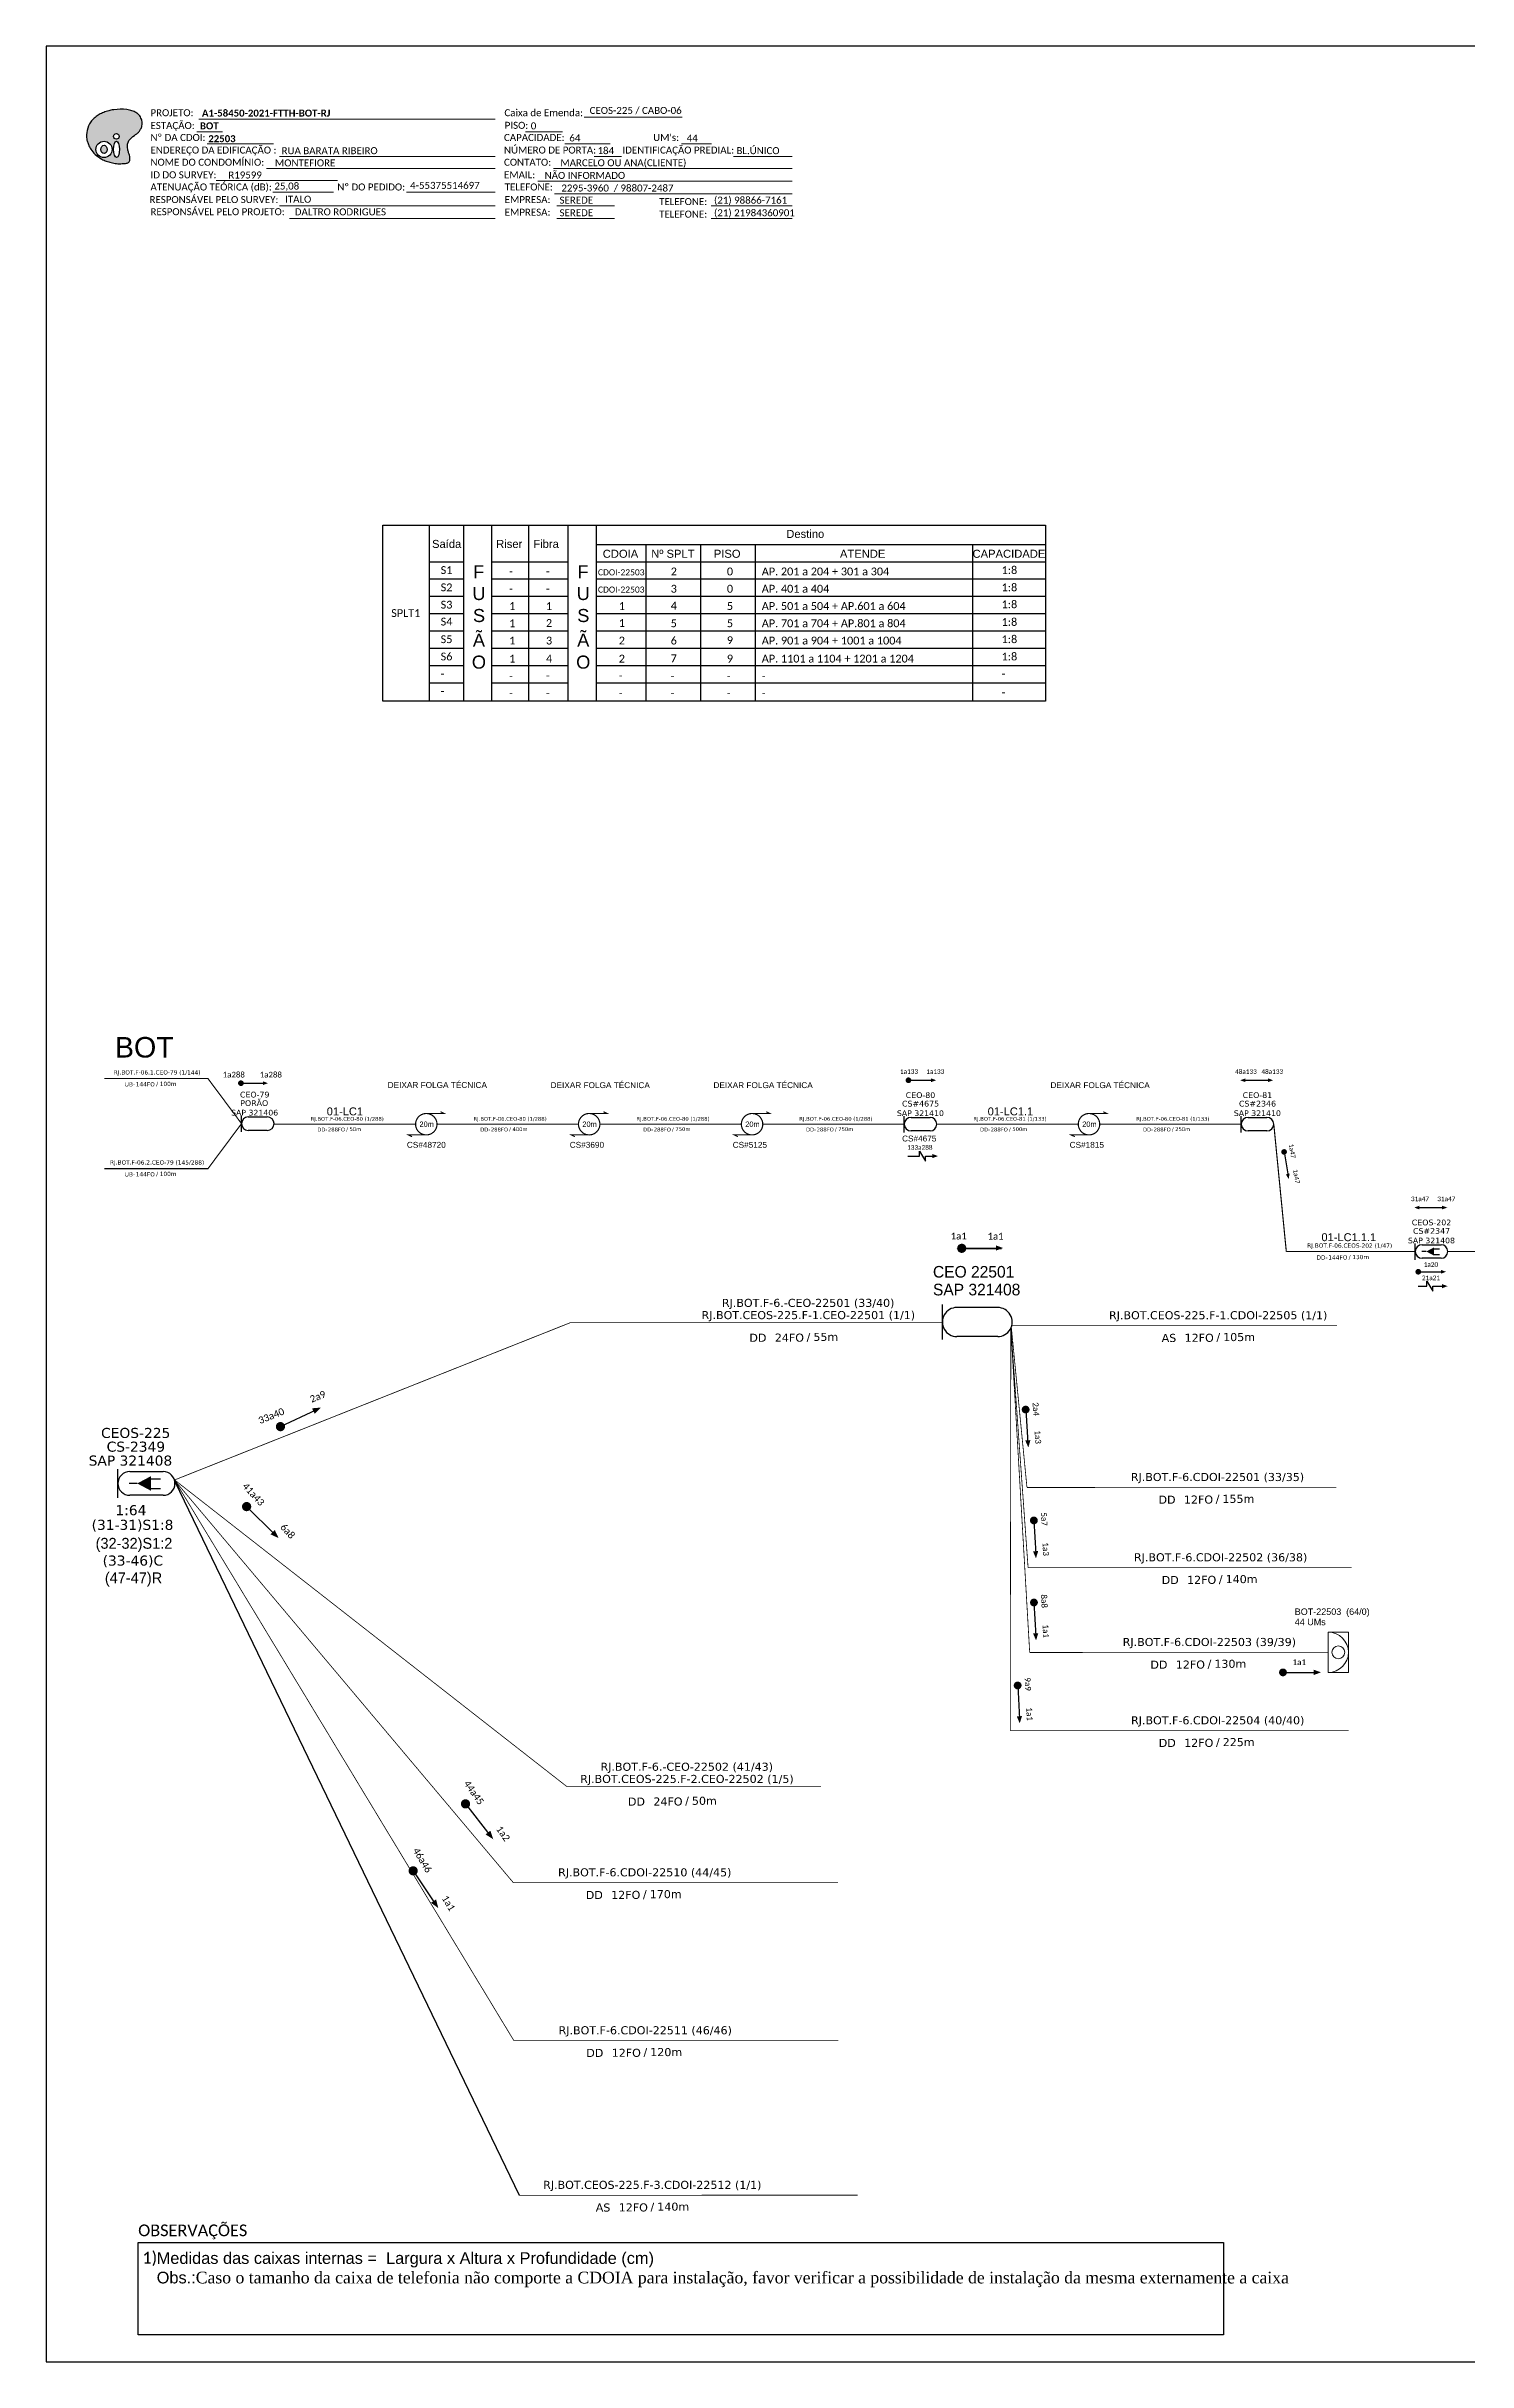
# Model space of a CAD drawing. Header units: metres. Extents: x -1286 to -445, y -500 to 94.
# Drawn here: x -1286 to -922, y -500 to 94 of the extents above; entities that cross this region are included whole.
import ezdxf
from ezdxf.enums import TextEntityAlignment as Align

# ---------------------------------------------------------------- set-up
doc = ezdxf.new("R2010")
doc.units = ezdxf.units.M
doc.linetypes.add('ARILSUPP', pattern=[2.98, 1.42, -0.71, 0.14, -0.71])
for name, color, linetype, lineweight in [("20.0-LEGENDA DOS CDO'S", 1, 'Continuous', 0), ('20.1-CDO_INTERIOR', 1, 'Continuous', 0), ('40.1-ETIQUETAS', 1, 'Continuous', 20)]:
    doc.layers.add(name, color=color, linetype=linetype, lineweight=lineweight)
for name, color, linetype in [('20.4-CEO', 1, 'Continuous'), ('20.4-CEOS', 1, 'Continuous'), ('20.5-CABO AÉREO', 1, 'Continuous'), ('CAP a instalar', 1, 'Continuous'), ('CEO', 1, 'Continuous'), ('LC1', 3, 'Continuous'), ('SETA', 7, 'Continuous'), ('surveys legendas', 7, 'Continuous'), ('texto', 255, 'Continuous'), ('Txtruas', 150, 'Continuous')]:
    doc.layers.add(name, color=color, linetype=linetype)
doc.styles.add('ARIAL', font='arial.ttf')
doc.styles.add('siredit', font='verdana.ttf')
doc.styles.add('WMF-Calibri0', font='CALIBRI.TTF')
doc.styles.add('WMF-Calibri1', font='CALIBRIB.TTF')

# ---------------------------------------------------------------- blocks, each defined once
blk = doc.blocks.new('OI')
h = blk.add_hatch(color=40)
edge = h.paths.add_edge_path()
edge.add_spline(control_points=[(4.35, -0.67), (3.92, -0.99), (3.26, -1.5), (2.81, -2.59), (2.9, -3.5), (3.06, -4.27), (3.31, -4.85), (3.37, -5.39), (3.4, -5.88), (3.2, -6.4), (2.54, -6.61), (1.65, -6.63), (0.55, -6.67), (-0.56, -6.42), (-1.61, -6.14), (-2.77, -5.61), (-3.92, -4.77), (-4.89, -3.7), (-5.34, -2.65), (-5.6, -1.94), (-5.85, -0.96), (-5.71, 0.47), (-5.1, 2.02), (-4.14, 3.02), (-3.3, 3.61), (-2.37, 4.16), (-1.36, 4.44), (-0.56, 4.7), (0.79, 4.85), (2.24, 4.97), (3.79, 4.57), (4.67, 4.21), (5.44, 3.65), (5.76, 2.99), (6.03, 2.21), (6.01, 1.46), (5.72, 0.64), (5.31, 0.08), (4.88, -0.38), (4.51, -0.55), (4.35, -0.67)], knot_values=[0, 0, 0, 0, 1.60434, 2.417191, 3.427595, 4.282808, 4.776746, 5.304182, 5.888771, 6.258406, 6.858137, 7.79129, 8.986195, 10.124242, 11.187857, 12.242908, 13.953784, 15.414161, 16.515391, 17.349188, 17.675853, 19.552021, 21.515531, 22.568638, 23.63245, 24.621084, 25.782718, 26.745347, 27.142653, 29.870543, 31.004649, 31.921532, 32.709589, 33.801391, 34.042471, 35.192333, 35.971461, 36.628871, 37.254359, 37.836911, 37.836911, 37.836911, 37.836911], degree=3, periodic=0)
h.paths.add_polyline_path([(1.13, -0.87, -1), (-0.04, -0.87, -1)], flags=16)
edge = h.paths.add_edge_path(flags=16)
edge.add_ellipse((0.56, -3.59), major_axis=(-0.02, 1.71), ratio=0.361305, start_angle=0, end_angle=360)
h.paths.add_polyline_path([(-0.36, -3.62, -1), (-3.8, -3.62, -1)], flags=16)
edge = h.paths.add_edge_path(flags=0)
edge.add_ellipse((-2.08, -3.62), major_axis=(0, 0.885), ratio=0.758294, start_angle=0, end_angle=360)
at = {"color": 40}
for centre, radius in [((-2.08, -3.62), 1.72), ((0.54, -0.87), 0.587)]:
    blk.add_circle(centre, radius, dxfattribs=at)
blk.add_ellipse((-2.08, -3.62), major_axis=(0, 0.885), ratio=0.758294, start_param=-3.141592653589792, end_param=3.141592653589792, dxfattribs=at)
blk.add_ellipse((0.56, -3.59), major_axis=(-0.02, 1.71), ratio=0.361305, dxfattribs=at)
at = {"color": 40, "start_tangent": (-0.800898, -0.598801), "end_tangent": (-0.800898, -0.598801)}
blk.add_spline([(4.35, -0.67), (3.2, -1.78), (2.9, -2.54), (2.92, -3.55), (3.12, -4.38), (3.28, -4.85), (3.37, -5.37), (3.35, -5.95), (3.2, -6.29), (2.66, -6.55), (1.73, -6.63), (0.54, -6.62), (-0.58, -6.41), (-1.6, -6.11), (-2.56, -5.67), (-3.95, -4.67), (-4.89, -3.56), (-5.37, -2.56), (-5.64, -1.78), (-5.72, -1.46), (-5.63, 0.42), (-4.84, 2.22), (-4.13, 2.99), (-3.27, 3.62), (-2.4, 4.09), (-1.3, 4.47), (-0.37, 4.72), (0.02, 4.77), (2.75, 4.8), (3.85, 4.53), (4.69, 4.16), (5.31, 3.68), (5.85, 2.73), (5.93, 2.5), (5.94, 1.35), (5.67, 0.62), (5.29, 0.08), (4.84, -0.36), (4.35, -0.67)], degree=3, dxfattribs=at)

msp = doc.modelspace()

# ---------------------------------------------------------------- linework, layer by layer
for p, q in [((-1199.81, -28.67), (-1029.85, -28.67)), ((-1199.81, -73.82), (-1199.81, -28.67)), ((-1187.9, -28.67), (-1187.9, -73.82)), ((-1179.09, -28.67), (-1179.09, -73.82)), ((-1171.86, -73.82), (-1171.86, -28.67)), ((-1162.41, -28.67), (-1162.41, -73.82)), ((-1152.34, -28.67), (-1152.34, -73.82)), ((-1145.1, -28.67), (-1145.1, -73.82)), ((-1029.85, -28.67), (-1029.85, -73.82)), ((-1145.1, -33.6), (-1029.85, -33.6)), ((-1132.36, -33.6), (-1132.36, -73.82)), ((-1118.31, -33.6), (-1118.31, -73.82)), ((-1104.29, -33.6), (-1104.29, -73.82)), ((-1048.61, -33.6), (-1048.61, -73.82)), ((-1187.9, -38.03), (-1179.09, -38.03)), ((-1171.86, -38.03), (-1152.34, -38.03)), ((-1145.1, -38.03), (-1029.85, -38.03)), ((-1187.9, -42.46), (-1179.09, -42.46)), ((-1187.9, -46.9), (-1179.09, -46.9)), ((-1171.86, -42.46), (-1152.34, -42.46)), ((-1171.86, -46.9), (-1152.34, -46.9)), ((-1145.1, -42.46), (-1029.85, -42.46)), ((-1145.1, -46.9), (-1029.85, -46.9)), ((-1187.9, -51.33), (-1179.09, -51.33)), ((-1171.86, -51.33), (-1152.34, -51.33)), ((-1145.1, -51.33), (-1029.85, -51.33)), ((-1187.9, -55.77), (-1179.09, -55.77)), ((-1171.86, -55.77), (-1152.34, -55.77)), ((-1145.1, -55.77), (-1029.85, -55.77)), ((-1187.9, -60.2), (-1179.09, -60.2)), ((-1187.9, -64.63), (-1179.09, -64.63)), ((-1171.86, -60.2), (-1152.34, -60.2)), ((-1171.86, -64.63), (-1152.34, -64.63)), ((-1145.1, -60.2), (-1029.85, -60.2)), ((-1145.1, -64.63), (-1029.85, -64.63)), ((-1187.9, -69.07), (-1179.09, -69.07)), ((-1171.86, -69.07), (-1152.34, -69.07)), ((-1145.1, -69.07), (-1029.85, -69.07)), ((-1029.85, -73.82), (-1199.81, -73.82))]:
    msp.add_line(p, q)
at = {"color": 0}
for p, q in [((-1262.5, -469.23), (-984.25, -469.23)), ((-1262.5, -492.93), (-1262.5, -469.23)), ((-984.25, -469.23), (-984.25, -492.93)), ((-984.25, -492.93), (-1262.5, -492.93))]:
    msp.add_line(p, q, dxfattribs=at)
msp.add_lwpolyline([(-1286.07, -499.81), (-445.07, -499.81), (-445.07, 94.19), (-1286.07, 94.19)], close=True)
at = {"lineweight": 0}
for points in [[(-1247.47, 72.24), (-1240.92, 72.24)], [(-1246.96, 75.52), (-1170.98, 75.52)], [(-1163.19, 72.28), (-1153.71, 72.28)], [(-1148.15, 76.01), (-1123.01, 76.01)], [(-1244.81, 69.17), (-1227.84, 69.17)], [(-1226.24, 65.93), (-1170.98, 65.93)], [(-1153.14, 69.17), (-1141.52, 69.17)], [(-1145.56, 65.93), (-1138.61, 65.93)], [(-1123.2, 69.17), (-1115.53, 69.17)], [(-1109.86, 65.93), (-1094.82, 65.93)], [(-1242.49, 59.75), (-1211.44, 59.75)], [(-1229.65, 62.82), (-1170.98, 62.82)], [(-1160.06, 59.58), (-1094.8, 59.58)], [(-1156.02, 62.82), (-1094.8, 62.82)], [(-1193.73, 56.79), (-1170.96, 56.79)], [(-1155.78, 56.34), (-1094.8, 56.34)], [(-1226.24, 53.23), (-1170.98, 53.23)], [(-1223.75, 49.99), (-1170.98, 49.99)], [(-1155.17, 53.23), (-1140.37, 53.23)], [(-1155.17, 49.99), (-1140.37, 49.99)], [(-1115.57, 53.23), (-1094.8, 53.23)], [(-1115.57, 49.99), (-1094.8, 49.99)]]:
    msp.add_lwpolyline(points, dxfattribs=at)
at = {"color": 7, "lineweight": 0}
msp.add_lwpolyline([(-1227.96, 56.79), (-1212.45, 56.79)], dxfattribs=at)
at = {"color": 7}
for points, const_width in [([(-1236.54, -171.82, 1), (-1235.81, -171.81, 1)], 0.726), ([(-1065.36, -171.06, 1), (-1064.63, -171.06, 1)], 0.726), ([(-1188.64, -179.59, 1.000012), (-1188.64, -185.08, 0.999978)], 0.305), ([(-1146.87, -179.59, 1.000012), (-1146.87, -185.08, 0.999978)], 0.305), ([(-1105.1, -179.59, 1.000012), (-1105.1, -185.08, 0.999978)], 0.305), ([(-1018.7, -179.59, 1.000012), (-1018.7, -185.08, 0.999978)], 0.305), ([(-968.74, -189.09, 1), (-968.62, -189.8, 1)], 0.726), ([(-1051.34, -213.59, 1), (-1051.34, -214.76, 1)], 1.17), ([(-934.63, -220.19, 1), (-933.9, -220.19, 1)], 0.726), ([(-1034.98, -255.04, 1), (-1034.91, -256.04, 1)], 1), ([(-1226.57, -260.17, 1), (-1225.5, -259.67, 1)], 1.18), ([(-1235.13, -280.02, 1), (-1234.29, -280.85, 1)], 1.18), ([(-1032.86, -283.48, 1), (-1032.81, -284.48, 1)], 1), ([(-1032.84, -304.54, 1), (-1032.79, -305.54, 1)], 1), ([(-1037.02, -325.82, 1), (-1036.97, -326.82, 1)], 1), ([(-969.46, -322.97, 1), (-968.46, -322.97, 1)], 1), ([(-1178.94, -356.23, 1), (-1178.21, -357.17, 1)], 1.18), ([(-1192.33, -373.39, 1), (-1191.67, -374.37, 1)], 1.18)]:
    msp.add_lwpolyline(points, format="xyb", close=True, dxfattribs=dict(at, const_width=const_width))
for points in [[(-1065, -171.06), (-1059.21, -171.06)], [(-978.59, -171.06), (-972.8, -171.06)], [(-1062.18, -190.52), (-1062.18, -189.23), (-1060.64, -191.8), (-1060.64, -190.52)], [(-933.96, -203.72), (-928.17, -203.72)], [(-934.26, -220.19), (-928.47, -220.19)], [(-932.04, -223.88), (-932.04, -222.6), (-930.51, -225.16), (-930.51, -223.88)]]:
    msp.add_lwpolyline(points, dxfattribs=at)
at = {"color": 7, "const_width": 0.286}
for points in [[(-1188.64, -179.59), (-1184.07, -179.59), (-1184.99, -179.13)], [(-1146.87, -179.59), (-1142.3, -179.59), (-1143.21, -179.13)], [(-1105.1, -179.59), (-1100.53, -179.59), (-1101.44, -179.13)], [(-1018.7, -179.59), (-1014.12, -179.59), (-1015.04, -179.13)], [(-1188.64, -185.08), (-1193.21, -185.08), (-1192.3, -185.53)], [(-1146.87, -185.08), (-1151.44, -185.08), (-1150.53, -185.53)], [(-1105.1, -185.08), (-1109.67, -185.08), (-1108.76, -185.53)], [(-1018.7, -185.08), (-1023.27, -185.08), (-1022.35, -185.53)]]:
    msp.add_lwpolyline(points, dxfattribs=at)
at = {"color": 7, "linetype": 'Continuous'}
msp.add_lwpolyline([(-1253.14, -273.98), (-1164.84, -457.12)], dxfattribs=at)
at = {"layer": '20.1-CDO_INTERIOR', "color": 1, "lineweight": 18}
msp.add_lwpolyline([(-952.18, -322.98), (-952.18, -312.65), (-957.35, -312.65), (-957.35, -322.98)], close=True, dxfattribs=at)
msp.add_circle((-954.77, -317.81), 1.65, dxfattribs=at)
msp.add_arc((-957.35, -317.81), 5.17, 270, 90, dxfattribs=at)
at = {"layer": '20.4-CEO', "color": 7}
for p, q in [((-1234.28, -180.45), (-1229.4, -180.45)), ((-1229.4, -183.93), (-1234.28, -183.93))]:
    msp.add_line(p, q, dxfattribs=at)
at = {"layer": '20.4-CEO', "color": 7, "const_width": 0.29}
for points in [[(-1271.21, -170.59), (-1244.63, -170.62), (-1236.01, -182.19)], [(-1271.21, -193.74), (-1244.63, -193.75), (-1236.01, -182.19)]]:
    msp.add_lwpolyline(points, dxfattribs=at)
at = {"layer": '20.4-CEO', "color": 7}
msp.add_lwpolyline([(-1236.01, -184.28), (-1236.01, -180.1)], dxfattribs=at)
for centre, start, end in [((-1234.28, -182.19), 90, 270), ((-1229.4, -182.19), 270, 90)]:
    msp.add_arc(centre, 1.74, start, end, dxfattribs=at)
at = {"layer": '20.4-CEOS', "color": 7}
for p, q in [((-1064.33, -180.6), (-1059.46, -180.6)), ((-1059.46, -184.07), (-1064.33, -184.07)), ((-977.93, -180.6), (-973.06, -180.6)), ((-973.06, -184.07), (-977.93, -184.07)), ((-933.3, -213.26), (-928.43, -213.26)), ((-928.43, -216.73), (-933.3, -216.73)), ((-1264.67, -271.45), (-1256.13, -271.45)), ((-1256.13, -277.54), (-1264.67, -277.54))]:
    msp.add_line(p, q, dxfattribs=at)
for points in [[(-1066.07, -184.43), (-1066.07, -180.24)], [(-979.67, -184.43), (-979.67, -180.24)], [(-935.03, -217.09), (-935.03, -212.9)], [(-932.21, -214.99), (-933.38, -214.99)], [(-930.29, -214.3), (-928.81, -214.3)], [(-930.29, -215.75), (-928.81, -215.75)], [(-1267.71, -278.17), (-1267.71, -270.83)], [(-1262.76, -274.5), (-1264.81, -274.5)], [(-1259.39, -273.29), (-1256.79, -273.29)], [(-1259.39, -275.82), (-1256.79, -275.82)]]:
    msp.add_lwpolyline(points, dxfattribs=at)
for points in [[(-932.21, -214.99, 0, 2.14, 0), (-930.2, -214.99, 2.14, 2.14, 0)], [(-1262.76, -274.5, 0, 3.76, 0), (-1259.23, -274.5, 3.76, 3.76, 0)]]:
    msp.add_lwpolyline(points, format="xyseb", dxfattribs=at)
for centre, radius, start, end in [((-1064.33, -182.33), 1.74, 90, 270), ((-1059.46, -182.33), 1.74, 270, 90), ((-977.93, -182.33), 1.74, 90, 270), ((-973.06, -182.33), 1.74, 270, 90), ((-933.3, -214.99), 1.74, 90, 270), ((-928.43, -214.99), 1.74, 270, 90), ((-1264.67, -274.5), 3.04, 90, 270), ((-1256.13, -274.5), 3.04, 270, 90)]:
    msp.add_arc(centre, radius, start, end, dxfattribs=at)
at = {"layer": '20.5-CABO AÉREO', "color": 7, "ltscale": 8, "const_width": 0.29}
for points in [[(-1227.67, -182.33), (-1191.39, -182.33)], [(-1185.9, -182.33), (-1149.61, -182.33)], [(-1144.13, -182.33), (-1107.84, -182.33)], [(-1102.36, -182.33), (-1066.07, -182.33)], [(-1057.72, -182.33), (-1021.44, -182.33)], [(-1015.95, -182.33), (-979.67, -182.33)], [(-971.32, -182.33), (-968.11, -214.99)], [(-968.11, -214.99), (-935.03, -214.99)], [(-926.69, -214.99), (-890.4, -214.99)]]:
    msp.add_lwpolyline(points, dxfattribs=at)
at = {"layer": 'CAP a instalar', "color": 7, "ltscale": 5, "const_width": 0.2}
for points in [[(-1151.75, -233.27), (-1253.1, -273.57)], [(-1151.75, -233.27), (-1116.12, -233.27)], [(-1116.12, -233.27), (-1056.3, -233.27)], [(-1038.74, -234.68), (-1038.9, -337.94)], [(-1038.74, -234.68), (-1034.32, -296.13)], [(-1038.62, -234.4), (-1034.61, -275.53)], [(-1038.32, -234.01), (-955.09, -233.99)], [(-1253.1, -273.77), (-1166.31, -376.92)], [(-1253.1, -273.77), (-1166.18, -417.44)], [(-1253.06, -273.69), (-1152.57, -352.28)], [(-1034.61, -275.53), (-955.27, -275.49)], [(-1034.32, -296.13), (-951.37, -296.09)], [(-1038.9, -337.94), (-952.12, -337.9)], [(-1152.57, -352.28), (-1116.94, -352.28)], [(-1147.26, -352.28), (-1087.44, -352.28)], [(-1166.3, -376.92), (-1083.08, -376.91)], [(-1166.17, -417.44), (-1082.95, -417.42)], [(-1164.84, -457.12), (-1078.06, -457.08)]]:
    msp.add_lwpolyline(points, dxfattribs=at)
at = {"layer": 'CAP a instalar', "color": 1, "ltscale": 5, "const_width": 0.2}
for points in [[(-1033.91, -317.86), (-1038.74, -234.68)], [(-1033.91, -317.86), (-957.35, -317.81)]]:
    msp.add_lwpolyline(points, dxfattribs=at)
at = {"layer": 'SETA', "color": 7}
for points in [[(-1236.17, -171.81), (-1229.86, -171.81)], [(-968.68, -189.44), (-967.67, -195.6)], [(-1065.19, -190.52), (-1062.18, -190.52)], [(-1060.64, -190.52), (-1058.32, -190.52)], [(-1051.3, -214.23), (-1041.14, -214.23)], [(-1041.14, -214.23), (-1051.3, -214.23)], [(-934.26, -223.88), (-932.04, -223.88)], [(-930.51, -223.88), (-928.19, -223.88)], [(-1226.04, -259.92), (-1216.84, -255.61)], [(-1034.94, -255.54), (-1034.35, -264.12)], [(-1234.71, -280.44), (-1227.48, -287.57)], [(-1032.83, -283.98), (-1032.37, -292.56)], [(-1032.81, -305.04), (-1032.35, -313.63)], [(-1036.99, -326.32), (-1036.53, -334.9)], [(-968.96, -322.97), (-960.36, -322.97)], [(-1178.57, -356.7), (-1172.32, -364.71)], [(-1192, -373.88), (-1186.34, -382.32)]]:
    msp.add_lwpolyline(points, dxfattribs=at)
for points in [[(-1230.55, -171.33), (-1229.22, -171.81), (-1230.55, -172.3)], [(-1059.21, -170.58), (-1057.88, -171.05), (-1059.2, -171.54)], [(-978.59, -171.54), (-979.92, -171.07), (-978.6, -170.58)], [(-972.81, -170.58), (-971.47, -171.05), (-972.8, -171.54)], [(-1058.87, -189.97), (-1057.41, -190.51), (-1058.87, -191.04)], [(-967.26, -195.03), (-967.52, -196.42), (-968.21, -195.18)], [(-933.96, -204.2), (-935.29, -203.73), (-933.97, -203.24)], [(-928.17, -203.24), (-926.84, -203.71), (-928.17, -204.2)], [(-1050.48, -213.43), (-1052.65, -214.22), (-1050.48, -215.01)], [(-1042.56, -213.43), (-1040.73, -214.09), (-1042.56, -214.76)], [(-928.47, -219.71), (-927.14, -220.19), (-928.47, -220.68)], [(-928.19, -223.35), (-926.73, -223.88), (-928.19, -224.42)], [(-1217.92, -255.22), (-1215.62, -255.02), (-1217.25, -256.65)], [(-1033.72, -263.38), (-1034.26, -265.26), (-1035.05, -263.48)], [(-1227.49, -286.43), (-1226.51, -288.51), (-1228.6, -287.55)], [(-1031.73, -291.84), (-1032.3, -293.7), (-1033.06, -291.91)], [(-1031.71, -312.9), (-1032.28, -314.77), (-1033.04, -312.97)], [(-961.05, -322.29), (-959.22, -322.96), (-961.05, -323.63)], [(-1035.89, -334.18), (-1036.46, -336.04), (-1037.22, -334.25)], [(-1172.19, -363.57), (-1171.48, -365.76), (-1173.43, -364.54)], [(-1186.13, -381.2), (-1185.57, -383.43), (-1187.43, -382.07)]]:
    msp.add_solid(points, dxfattribs=at)
at = {"layer": 'Txtruas', "color": 5}
msp.add_line((-1042.11, -229.36), (-1052.57, -229.36), dxfattribs=at)
for points in [[(-1056.31, -237.59), (-1056.3, -228.59)], [(-1042.12, -236.82), (-1052.58, -236.82)]]:
    msp.add_lwpolyline(points, dxfattribs=at)
for centre, start, end in [((-1052.58, -233.09), 89.92108, 269.92248), ((-1042.11, -233.09), 269.92108, 89.92248)]:
    msp.add_arc(centre, 3.73, start, end, dxfattribs=at)

# ---------------------------------------------------------------- block references
at = {"color": 7, "xscale": 1.213923925163967, "yscale": 1.213923925163967, "zscale": 1.213923925163967, "rotation": 0.1532896023949059}
msp.add_blockref('OI', (-1268.76, 72.14), dxfattribs=at)

# ---------------------------------------------------------------- texts
at = {"lineweight": 0, "style": 'WMF-Calibri0'}
for s, height, p in [('PROJETO:', 1.793, (-1259.36, 76.26)), ('Caixa de Emenda:', 1.7927, (-1168.6, 76.26)), ('ESTAÇÃO:', 1.793, (-1259.36, 72.98)), ('Nº DA CDOI:', 1.7927, (-1259.36, 69.91)), ('CAPACIDADE:', 1.7927, (-1168.71, 69.91)), ('PISO:', 1.793, (-1168.53, 73.03)), ("UM's:", 1.793, (-1130.47, 69.91)), ('ENDEREÇO DA EDIFICAÇÃO :', 1.7927, (-1259.36, 66.68)), ('NOME DO CONDOMÍNIO:', 1.7927, (-1259.36, 63.56)), ('CONTATO:', 1.793, (-1168.71, 63.56)), ('NÚMERO DE PORTA:', 1.7927, (-1168.71, 66.68)), ('IDENTIFICAÇÃO PREDIAL:', 1.7927, (-1138.34, 66.68)), ('ID DO SURVEY:', 1.7927, (-1259.36, 60.33)), ('EMAIL:', 1.793, (-1168.71, 60.33)), ('RESPONSÁVEL PELO SURVEY:', 1.7927, (-1259.6, 53.98)), ('Nº DO PEDIDO:', 1.7927, (-1211.44, 57.21)), ('TELEFONE:', 1.793, (-1168.53, 57.21)), ('EMPRESA:', 1.793, (-1168.53, 53.98)), ('TELEFONE:', 1.793, (-1128.93, 53.47)), ('RESPONSÁVEL PELO PROJETO:', 1.7927, (-1259.36, 50.87)), ('EMPRESA:', 1.793, (-1168.53, 50.74)), ('TELEFONE:', 1.793, (-1128.93, 50.24))]:
    msp.add_text(s, height=height, dxfattribs=at).set_placement(p)
for s, height, style, p in [('A1-58450-2021-FTTH-BOT-RJ', 1.7927, 'WMF-Calibri1', (-1246.16, 76.17)), ('CEOS-225 / CABO-06', 1.7927, 'WMF-Calibri0', (-1146.75, 76.85)), ('BOT', 1.793, 'WMF-Calibri1', (-1246.68, 72.89)), ('0', 1.79, 'WMF-Calibri0', (-1161.84, 72.88)), ('64', 1.793, 'WMF-Calibri0', (-1151.96, 69.79)), ('44', 1.793, 'WMF-Calibri0', (-1121.85, 69.77)), ('RUA BARATA RIBEIRO', 1.7927, 'WMF-Calibri0', (-1225.73, 66.52)), ('MARCELO OU ANA(CLIENTE)', 1.7927, 'WMF-Calibri0', (-1154.25, 63.42)), ('184', 1.793, 'WMF-Calibri0', (-1144.74, 66.53)), ('BL.ÚNICO', 1.793, 'WMF-Calibri0', (-1109.1, 66.53)), ('R19599', 1.793, 'WMF-Calibri0', (-1239.4, 60.28)), ('MONTEFIORE', 1.793, 'WMF-Calibri0', (-1227.45, 63.39)), ('4-55375514697', 1.7927, 'WMF-Calibri0', (-1192.78, 57.62)), ('NÃO INFORMADO', 1.7927, 'WMF-Calibri0', (-1158.28, 60.18)), ('ITALO', 1.793, 'WMF-Calibri0', (-1224.84, 54.07)), ('SEREDE', 1.793, 'WMF-Calibri0', (-1154.47, 53.83)), ('2295-3960  / 98807-2487', 1.7927, 'WMF-Calibri0', (-1154, 56.94)), ('(21) 98866-7161', 1.7927, 'WMF-Calibri0', (-1114.86, 53.83)), ('DALTRO RODRIGUES', 1.7927, 'WMF-Calibri0', (-1222.35, 50.83)), ('SEREDE', 1.793, 'WMF-Calibri0', (-1154.47, 50.59)), ('(21) 21984360901', 1.7927, 'WMF-Calibri0', (-1114.86, 50.59)), ('OBSERVAÇÕES', 3, 'WMF-Calibri0', (-1262.52, -467.61))]:
    msp.add_text(s, height=height, dxfattribs=dict(style=style)).set_placement(p)
at = {"style": 'WMF-Calibri1'}
msp.add_text('22503', height=1.793, dxfattribs=at).set_placement((-1241.03, 69.6), align=Align.CENTER)
at = {"color": 7, "lineweight": 0, "style": 'WMF-Calibri0'}
msp.add_text('ATENUAÇÃO TEÓRICA (dB):', height=1.7927, dxfattribs=at).set_placement((-1259.36, 57.21))
at = {"color": 7}
for s, height, style, p in [('25,08', 1.793, 'WMF-Calibri0', (-1227.58, 57.45)), ('-', 2, 'WMF-Calibri0', (-1167.39, -41.53)), ('-', 2, 'WMF-Calibri0', (-1157.95, -41.53)), ('CDOI-22503', 1.564, 'WMF-Calibri0', (-1144.62, -41.53)), ('2', 2, 'WMF-Calibri0', (-1125.96, -41.53)), ('0', 2, 'WMF-Calibri0', (-1111.56, -41.53)), ('AP. 201 a 204 + 301 a 304', 2.003, 'WMF-Calibri0', (-1102.61, -41.53)), ('-', 2, 'WMF-Calibri0', (-1167.39, -45.96)), ('-', 2, 'WMF-Calibri0', (-1157.95, -45.96)), ('CDOI-22503', 1.564, 'WMF-Calibri0', (-1144.62, -45.96)), ('3', 2, 'WMF-Calibri0', (-1125.96, -45.96)), ('0', 2, 'WMF-Calibri0', (-1111.56, -45.96)), ('AP. 401 a 404', 2.003, 'WMF-Calibri0', (-1102.61, -45.96)), ('1', 2, 'WMF-Calibri0', (-1167.39, -50.4)), ('1', 2, 'WMF-Calibri0', (-1167.39, -54.83)), ('2', 2, 'WMF-Calibri0', (-1157.95, -54.74)), ('1', 2, 'WMF-Calibri0', (-1157.95, -50.4)), ('1', 2, 'WMF-Calibri0', (-1139.28, -50.4)), ('1', 2, 'WMF-Calibri0', (-1139.28, -54.74)), ('4', 2, 'WMF-Calibri0', (-1125.96, -50.31)), ('5', 2, 'WMF-Calibri0', (-1125.96, -54.83)), ('5', 2, 'WMF-Calibri0', (-1111.56, -50.4)), ('5', 2, 'WMF-Calibri0', (-1111.56, -54.83)), ('AP. 501 a 504 + AP.601 a 604', 2.003, 'WMF-Calibri0', (-1102.61, -50.4)), ('AP. 701 a 704 + AP.801 a 804', 2.003, 'WMF-Calibri0', (-1102.61, -54.83)), ('1', 2, 'WMF-Calibri0', (-1167.39, -59.26)), ('3', 2, 'WMF-Calibri0', (-1157.95, -59.26)), ('2', 2, 'WMF-Calibri0', (-1139.28, -59.26)), ('6', 2, 'WMF-Calibri0', (-1125.96, -59.26)), ('9', 2, 'WMF-Calibri0', (-1111.56, -59.18)), ('AP. 901 a 904 + 1001 a 1004', 2.003, 'WMF-Calibri0', (-1102.61, -59.26)), ('1', 2, 'WMF-Calibri0', (-1167.39, -63.89)), ('4', 2, 'WMF-Calibri0', (-1157.95, -63.89)), ('2', 2, 'WMF-Calibri0', (-1139.28, -63.89)), ('7', 2, 'WMF-Calibri0', (-1125.96, -63.81)), ('9', 2, 'WMF-Calibri0', (-1111.56, -63.89)), ('AP. 1101 a 1104 + 1201 a 1204', 2.003, 'WMF-Calibri0', (-1102.61, -63.89)), ('-', 2, 'WMF-Calibri0', (-1167.39, -68.33)), ('-', 2, 'WMF-Calibri0', (-1157.95, -68.24)), ('-', 2, 'WMF-Calibri0', (-1139.28, -68.24)), ('-', 2, 'WMF-Calibri0', (-1125.96, -68.33)), ('-', 2, 'WMF-Calibri0', (-1111.56, -68.33)), ('-', 2, 'WMF-Calibri0', (-1102.61, -68.33)), ('-', 2, 'WMF-Calibri0', (-1167.39, -72.76)), ('-', 2, 'WMF-Calibri0', (-1157.95, -72.76)), ('-', 2, 'WMF-Calibri0', (-1139.28, -72.76)), ('-', 2, 'WMF-Calibri0', (-1125.96, -72.76)), ('-', 2, 'WMF-Calibri0', (-1111.56, -72.67)), ('-', 2, 'WMF-Calibri0', (-1102.61, -72.76)), ('BOT', 5.267, 'ARIAL', (-1268.5, -165.23))]:
    msp.add_text(s, height=height, dxfattribs=dict(at, style=style)).set_placement(p)
at = {"style": 'ARIAL'}
for s, p in [('Saída', (-1183.41, -33.46)), ('Riser', (-1167.37, -33.46)), ('Fibra', (-1157.92, -33.46)), ('CDOIA', (-1138.84, -35.99)), ('Nº SPLT', (-1125.4, -35.99)), ('PISO', (-1111.48, -35.99)), ('Destino', (-1091.46, -30.9)), ('ATENDE', (-1076.74, -35.99)), ('CAPACIDADE', (-1039.23, -35.99))]:
    msp.add_text(s, height=2.056, dxfattribs=at).set_placement(p, align=Align.MIDDLE_CENTER)
at = {"linetype": 'Continuous', "style": 'ARIAL'}
for s, p in [('F', (-1176.65, -42.28)), ('F', (-1149.9, -42.28)), ('U', (-1176.82, -47.87)), ('U', (-1150.07, -47.87)), ('S', (-1176.68, -53.51)), ('S', (-1149.93, -53.51)), ('Ã', (-1176.7, -59.82)), ('Ã', (-1149.95, -59.82)), ('O', (-1176.96, -65.46)), ('O', (-1150.21, -65.46))]:
    msp.add_text(s, height=3.35, dxfattribs=at).set_placement(p)
at = {"color": 7, "style": 'ARIAL'}
for s, p in [('DEIXAR FOLGA TÉCNICA', (-1198.54, -173.02)), ('DEIXAR FOLGA TÉCNICA', (-1156.77, -173.07)), ('DEIXAR FOLGA TÉCNICA', (-1115, -173.07)), ('DEIXAR FOLGA TÉCNICA', (-1028.59, -173.07)), ('CS#48720', (-1193.62, -188.38)), ('CS#3690', (-1151.85, -188.38)), ('CS#5125', (-1110.07, -188.38)), ('CS#4675', (-1066.64, -186.76)), ('CS#1815', (-1023.67, -188.38))]:
    msp.add_text(s, height=1.512, rotation=359.98667, dxfattribs=at).set_placement(p)
at = {"color": 7}
for p in [(-1190.38, -183.02), (-1148.61, -183.02), (-1106.84, -183.02), (-1020.43, -183.02)]:
    msp.add_text('20m', height=1.372, dxfattribs=at).set_placement(p)
at = {"color": 7, "attachment_point": 5}
for s, insert, char_height, width, rotation in [('{\\fCalibri|b0|i0|c0|p34;\\C256;1a288}', (-1238, -169.63), 1.4514, 107.1472, 359.91656), ('{\\fCalibri|b0|i0|c0|p34;\\C256;1a288}', (-1228.5, -169.63), 1.4514, 107.1472, 359.91656), ('\\C7;\\fCalibri|b0|i0|c0|p34;2a4       1a3', (-1032.07, -259.01), 1.5, 25.3588, 273.94801), ('\\C7;\\fCalibri|b0|i0|c0|p34;5a7        1a3', (-1030.01, -287.49), 1.5, 25.3588, 273.06612), ('\\C7;\\fCalibri|b0|i0|c0|p34;8a8        1a1', (-1029.99, -308.55), 1.5, 25.3588, 273.06612), ('\\C7;\\fCalibri|b0|i0|c0|p34;9a9        1a1', (-1034.18, -329.83), 1.5, 25.3588, 273.06612)]:
    msp.add_mtext(s, dxfattribs=dict(at, insert=insert, char_height=char_height, width=width, rotation=rotation))
at = {"color": 7, "insert": (-965.31, -320.35), "char_height": 1.5, "width": 25.3588, "attachment_point": 5}
msp.add_mtext('\\C7;\\fCalibri|b0|i0|c0|p34;  1a1', dxfattribs=at)
at = {"char_height": 3, "width": 277.1819, "attachment_point": 1}
for s, insert, style in [('1)', (-1261.44, -471.63), 'WMF-Calibri0'), ('Medidas das caixas internas =  Largura x Altura x Profundidade (cm)\\PObs.:{\\fTimes New Roman|b0|i0|c0|p16;Caso o tamanho da caixa de telefonia não comporte a CDOIA para instalação, favor verificar a possibilidade de instalação da mesma externamente a caixa}', (-1257.77, -471.72), 'ARIAL')]:
    msp.add_mtext(s, dxfattribs=dict(at, insert=insert, style=style))
at = {"color": 7, "lineweight": 0, "style": 'WMF-Calibri0', "flags": 8}
for tag, p, s in [('S1', (-1184.95, -41.18), 'S1'), ('1:8', (-1041.11, -41.18), '1:8'), ('S2', (-1184.95, -45.61), 'S2'), ('1:8', (-1041.11, -45.61), '1:8'), ('SPLT1', (-1197.62, -52.21), 'XX'), ('S3', (-1184.95, -50.05), 'S3'), ('S4', (-1184.95, -54.39), 'S4'), ('1:8', (-1041.11, -49.96), '1:8'), ('1:8', (-1041.11, -54.48), '1:8'), ('S5', (-1184.95, -58.91), 'S5'), ('1:8', (-1041.11, -58.91), '1:8'), ('S6', (-1184.95, -63.35), 'S6'), ('1:8', (-1041.11, -63.35), '1:8'), ('-', (-1184.95, -67.78), 'S7'), ('-', (-1184.95, -72.22), 'S8'), ('-', (-1041.11, -67.78), '1:8'), ('-', (-1041.11, -72.54), '1:8')]:
    msp.add_attdef(tag, p, s, height=2.003, dxfattribs=at)
at = {"layer": "20.0-LEGENDA DOS CDO'S", "color": 1, "linetype": 'Continuous', "style": 'ARIAL'}
for s, p in [('BOT-22503', (-965.95, -308.22)), ('44 UMs', (-965.95, -310.87))]:
    msp.add_text(s, height=1.653, dxfattribs=at).set_placement(p)
msp.add_text('(64/0)', height=1.653, dxfattribs=at).set_placement((-949.75, -308.22), align=Align.CENTER)
at = {"layer": '20.4-CEO', "color": 7, "style": 'siredit'}
for s, height, p in [('CEO-79', 1.471, (-1232.63, -174.74)), ('PORÃO', 1.471, (-1232.76, -176.92)), ('          SAP 321406', 1.4514, (-1235.82, -179.37))]:
    msp.add_text(s, height=height, dxfattribs=at).set_placement(p, align=Align.MIDDLE_CENTER)
at = {"layer": '20.4-CEOS', "color": 7, "style": 'siredit'}
for s, height, p in [('CS#4675', 1.471, (-1061.89, -177.06)), ('CS#2346', 1.471, (-975.49, -177.06)), ('SAP 321410', 1.451, (-1061.93, -179.51)), ('SAP 321410', 1.451, (-975.53, -179.51)), ('SAP 321408', 1.451, (-930.89, -212.17)), ('CS#2347', 1.471, (-930.86, -209.72))]:
    msp.add_text(s, height=height, dxfattribs=at).set_placement(p, align=Align.MIDDLE_CENTER)
at = {"layer": '20.4-CEOS', "color": 7, "linetype": 'Continuous', "style": 'siredit'}
for s, height, p in [('CEOS-225', 2.579, (-1263.15, -260.25)), ('SAP 321408', 2.579, (-1264.5, -267.34)), ('CS-2349', 2.579, (-1263.11, -263.77)), ('(31-31)S1:8', 2.5794, (-1263.97, -283.82)), ('1:64', 2.579, (-1264.38, -280.06)), ('(33-46)C', 2.579, (-1263.88, -292.99))]:
    msp.add_text(s, height=height, dxfattribs=at).set_placement(p, align=Align.TOP_CENTER)
at = {"layer": '40.1-ETIQUETAS', "color": 7, "style": 'siredit'}
for s, height, p in [('RJ.BOT.F-06.1.CEO-79 (1/144)', 1.0886, (-1257.66, -169.04)), ('RJ.BOT.F-06.CEO-80 (1/288)', 0.9797, (-1208.92, -180.96)), ('RJ.BOT.F-06.CEO-80 (1/288)', 0.9797, (-1167.15, -180.96)), ('RJ.BOT.F-06.CEO-80 (1/288)', 0.9797, (-1125.38, -180.96)), ('RJ.BOT.F-06.CEO-80 (1/288)', 0.9797, (-1083.61, -180.96)), ('RJ.BOT.F-06.CEO-81 (1/133)', 0.9797, (-1038.97, -180.96)), ('RJ.BOT.F-06.CEO-81 (1/133)', 0.9797, (-997.2, -180.96)), ('RJ.BOT.F-06.2.CEO-79 (145/288)', 1.0886, (-1257.66, -192.14)), ('RJ.BOT.F-06.CEOS-202 (1/47)', 1.0886, (-951.86, -213.47))]:
    msp.add_text(s, height=height, dxfattribs=at).set_placement(p, align=Align.MIDDLE_CENTER)
for s, height, p in [('UB-', 1.089, (-1263.32, -172.1)), ('144FO', 1.089, (-1258.25, -172.09)), ('/', 1.09, (-1257.4, -171.99)), ('DD-', 0.98, (-1214.02, -183.71)), ('288FO', 0.98, (-1209.46, -183.7)), ('/', 0.98, (-1208.7, -183.61)), ('DD-', 0.98, (-1172.24, -183.71)), ('288FO', 0.98, (-1167.68, -183.7)), ('/', 0.98, (-1166.93, -183.61)), ('DD-', 0.98, (-1130.47, -183.71)), ('288FO', 0.98, (-1125.91, -183.7)), ('/', 0.98, (-1125.16, -183.61)), ('DD-', 0.98, (-1088.7, -183.71)), ('288FO', 0.98, (-1084.14, -183.7)), ('/', 0.98, (-1083.39, -183.61)), ('DD-', 0.98, (-1044.07, -183.71)), ('288FO', 0.98, (-1039.51, -183.7)), ('/', 0.98, (-1038.76, -183.61)), ('DD-', 0.98, (-1002.3, -183.71)), ('288FO', 0.98, (-997.74, -183.7)), ('/', 0.98, (-996.98, -183.61)), ('UB-', 1.089, (-1263.32, -195.2)), ('144FO', 1.089, (-1258.25, -195.18)), ('/', 1.09, (-1257.4, -195.08)), ('DD-', 1.089, (-957.52, -216.53)), ('144FO', 1.089, (-952.45, -216.51)), ('/', 1.09, (-951.62, -216.41)), ('/', 2.07, (-1090.16, -236.9)), ('/', 2.07, (-985.08, -236.94)), ('/', 2.07, (-985.26, -278.44)), ('/', 2.07, (-984.45, -299.04)), ('/', 2.07, (-985.19, -340.85)), ('/', 2.07, (-1121.3, -355.9)), ('/', 2.07, (-1132.12, -379.86)), ('/', 2.07, (-1131.99, -420.37)), ('/', 2.07, (-1130.19, -460.03))]:
    msp.add_text(s, height=height, dxfattribs=at).set_placement(p, align=Align.MIDDLE_RIGHT)
for s, height, p in [('100m', 1.089, (-1256.99, -171.99)), ('50m', 0.98, (-1208.32, -183.61)), ('400m', 0.98, (-1166.54, -183.61)), ('750m', 0.98, (-1124.77, -183.61)), ('750m', 0.98, (-1083, -183.61)), ('500m', 0.98, (-1038.37, -183.61)), ('250m', 0.98, (-996.6, -183.61)), ('100m', 1.089, (-1256.99, -195.08)), ('130m', 1.089, (-951.19, -216.41))]:
    msp.add_text(s, height=height, dxfattribs=at).set_placement(p, align=Align.MIDDLE_LEFT)
at = {"layer": '40.1-ETIQUETAS', "color": 7, "linetype": 'Continuous', "style": 'siredit'}
for s, p in [('RJ.BOT.CEOS-225.F-1.CEO-22501 (1/1)', (-1090.67, -231.3)), ('RJ.BOT.F-6.-CEO-22501 (33/40)', (-1090.72, -228.17)), ('RJ.BOT.CEOS-225.F-1.CDOI-22505 (1/1)', (-985.58, -231.34)), ('RJ.BOT.F-6.CDOI-22501 (33/35)', (-985.76, -272.84)), ('RJ.BOT.F-6.CDOI-22502 (36/38)', (-984.95, -293.44)), ('RJ.BOT.F-6.CDOI-22504 (40/40)', (-985.7, -335.26)), ('RJ.BOT.CEOS-225.F-2.CEO-22502 (1/5)', (-1121.81, -350.3)), ('RJ.BOT.F-6.-CEO-22502 (41/43)', (-1121.85, -347.17)), ('RJ.BOT.F-6.CDOI-22510 (44/45)', (-1132.62, -374.26)), ('RJ.BOT.F-6.CDOI-22511 (46/46)', (-1132.49, -414.78)), ('RJ.BOT.CEOS-225.F-3.CDOI-22512 (1/1)', (-1130.69, -454.44))]:
    msp.add_text(s, height=2.0677, dxfattribs=at).set_placement(p, align=Align.MIDDLE_CENTER)
for s, p in [('DD', (-1101.42, -237.12)), ('24FO', (-1091.79, -237.09)), ('AS', (-996.33, -237.16)), ('12FO', (-986.71, -237.13)), ('DD', (-996.51, -278.66)), ('12FO', (-986.89, -278.63)), ('DD', (-995.7, -299.26)), ('12FO', (-986.08, -299.23)), ('DD', (-996.45, -341.07)), ('12FO', (-986.82, -341.04)), ('DD', (-1132.56, -356.12)), ('24FO', (-1122.93, -356.09)), ('DD', (-1143.37, -380.08)), ('12FO', (-1133.75, -380.05)), ('DD', (-1143.24, -420.59)), ('12FO', (-1133.62, -420.56)), ('AS', (-1141.44, -460.25)), ('12FO', (-1131.82, -460.22))]:
    msp.add_text(s, height=2.068, dxfattribs=at).set_placement(p, align=Align.MIDDLE_RIGHT)
for s, p in [('55m', (-1089.39, -236.9)), ('105m', (-984.3, -236.94)), ('155m', (-984.48, -278.44)), ('140m', (-983.67, -299.04)), ('225m', (-984.42, -340.85)), ('50m', (-1120.52, -355.9)), ('170m', (-1131.34, -379.86)), ('120m', (-1131.21, -420.37)), ('140m', (-1129.41, -460.03))]:
    msp.add_text(s, height=2.068, dxfattribs=at).set_placement(p, align=Align.MIDDLE_LEFT)
at = {"layer": '40.1-ETIQUETAS', "color": 1, "linetype": 'Continuous', "style": 'siredit'}
msp.add_text('RJ.BOT.F-6.CDOI-22503 (39/39)', height=2.0677, dxfattribs=at).set_placement((-987.84, -315.17), align=Align.MIDDLE_CENTER)
for s, p in [('DD', (-998.59, -320.99)), ('12FO', (-988.97, -320.96))]:
    msp.add_text(s, height=2.068, dxfattribs=at).set_placement(p, align=Align.MIDDLE_RIGHT)
at = {"layer": '40.1-ETIQUETAS', "color": 1, "style": 'siredit'}
msp.add_text('/', height=2.07, dxfattribs=at).set_placement((-987.34, -320.76), align=Align.MIDDLE_RIGHT)
at = {"layer": '40.1-ETIQUETAS', "color": 1, "linetype": 'Continuous', "style": 'siredit'}
msp.add_text('130m', height=2.068, dxfattribs=at).set_placement((-986.56, -320.76), align=Align.MIDDLE_LEFT)
at = {"layer": '40.1-ETIQUETAS', "color": 7, "char_height": 1.1851, "width": 20.2436, "attachment_point": 5, "style": 'ARIAL'}
for s, insert in [('{\\fCalibri|b0|i0|c0|p34;1a133}', (-1064.86, -168.84)), ('{\\fCalibri|b0|i0|c0|p34;1a133}', (-1058.12, -168.84)), ('{\\fCalibri|b0|i0|c0|p34;48a133}', (-978.46, -168.84)), ('{\\fCalibri|b0|i0|c0|p34;48a133}', (-971.71, -168.84)), ('{\\fCalibri|b0|i0|c0|p34;133a288}', (-1062.08, -188.3)), ('{\\fCalibri|b0|i0|c0|p34;31a47}', (-933.83, -201.5)), ('{\\fCalibri|b0|i0|c0|p34;31a47}', (-927.08, -201.5)), ('{\\fCalibri|b0|i0|c0|p34;1a20}', (-931.02, -218.34)), ('{\\fCalibri|b0|i0|c0|p34;21a21}', (-931.02, -221.76))]:
    msp.add_mtext(s, dxfattribs=dict(at, insert=insert))
at = {"layer": '40.1-ETIQUETAS', "color": 7, "char_height": 1.1851, "width": 20.2436, "attachment_point": 5, "rotation": 279.42571, "style": 'ARIAL'}
for insert in [(-966.6, -189.22), (-965.53, -195.73)]:
    msp.add_mtext('{\\fCalibri|b0|i0|c0|p34;1a47}', dxfattribs=dict(at, insert=insert))
at = {"layer": 'CEO', "color": 7, "style": 'siredit'}
for s, p in [('CEO-80', (-1061.91, -174.88)), ('CEO-81', (-975.51, -174.88)), ('CEOS-202', (-930.87, -207.54))]:
    msp.add_text(s, height=1.471, dxfattribs=at).set_placement(p, align=Align.MIDDLE_CENTER)
at = {"layer": 'LC1', "color": 7, "linetype": 'ARILSUPP', "style": 'ARIAL'}
for s, p in [('01-LC1', (-1209.51, -179.05)), ('01-LC1.1', (-1038.85, -179.05)), ('01-LC1.1.1', (-952.08, -211.32))]:
    msp.add_text(s, height=2.032, dxfattribs=at).set_placement(p, align=Align.MIDDLE_CENTER)
at = {"layer": 'surveys legendas', "color": 5}
for s, p in [('CEO 22501', (-1058.71, -221.69)), ('SAP 321408', (-1058.71, -226.25))]:
    msp.add_text(s, height=2.983, dxfattribs=at).set_placement(p)
at = {"layer": 'texto', "color": 7, "attachment_point": 5}
for s, insert, char_height, width in [('\\C7;\\fCalibri|b0|i0|c0|p34;1a1', (-1052.12, -211.03), 1.7727, 29.9695), ('\\C7;\\fCalibri|b0|i0|c0|p34;1a1', (-1042.66, -211.07), 1.7727, 29.9695), ('(32-32)S1:2', (-1263.59, -290.27), 2.7871, 16.6072), ('(47-47)R', (-1263.71, -299.13), 2.787, 16.6072)]:
    msp.add_mtext(s, dxfattribs=dict(at, insert=insert, char_height=char_height, width=width))
at = {"layer": 'texto', "color": 7, "char_height": 1.7727, "width": 29.9695, "attachment_point": 5}
for s, insert, rotation in [('\\C7;\\fCalibri|b0|i0|c0|p34;33a40', (-1228.38, -257.16), 22.07347), ('\\C7;\\fCalibri|b0|i0|c0|p34;2a9', (-1216.46, -252.22), 22.07347), ('\\C7;\\fCalibri|b0|i0|c0|p34;41a43', (-1232.94, -277.28), 312.33664), ('\\C7;\\fCalibri|b0|i0|c0|p34;6a8', (-1224.17, -286.75), 312.33664), ('\\C7;\\fCalibri|b0|i0|c0|p34;44a45', (-1176.41, -353.8), 304.93651), ('\\C7;\\fCalibri|b0|i0|c0|p34;1a2', (-1168.94, -364.32), 304.93651), ('\\C7;\\fCalibri|b0|i0|c0|p34;46a46', (-1189.63, -371.15), 300.79487), ('\\C7;\\fCalibri|b0|i0|c0|p34;1a1', (-1182.94, -382.18), 300.79487)]:
    msp.add_mtext(s, dxfattribs=dict(at, insert=insert, rotation=rotation))

doc.saveas('drawing.dxf')
